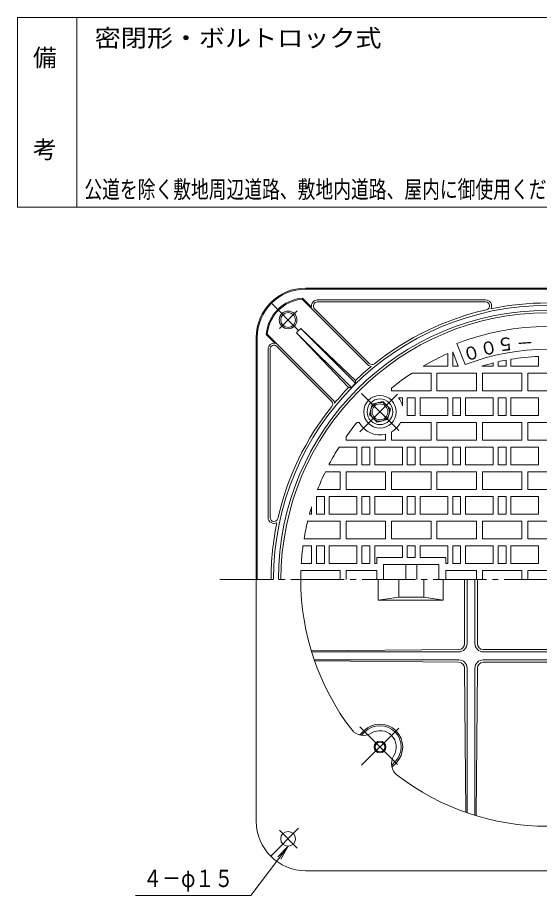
# Model space of a CAD drawing. Units: millimetres, scale not verified. Extents: x -589 to 461, y -801 to 845.
# Drawn here: x -589 to -60, y -44 to 845 of the extents above; entities that cross this region are included whole.
import ezdxf
from ezdxf.enums import TextEntityAlignment as Align

# ---------------------------------------------------------------- set-up
doc = ezdxf.new("R2010")
doc.units = ezdxf.units.MM
doc.header["$LTSCALE"] = 6
doc.linetypes.add('CHAIN2', pattern=[12, 9, -1, 1, -1])
for name, color, linetype, lineweight in [('B-1', 2, 'Continuous', 18), ('B-2', 3, 'Continuous', 18), ('B-5', 7, 'Continuous', 18), ('F-0_F-0ﾚｲﾔ', 7, 'Continuous', 18)]:
    doc.layers.add(name, color=color, linetype=linetype, lineweight=lineweight)
doc.layers.add('F-4_F-4ﾚｲﾔ', color=2, linetype='Continuous')
doc.styles.add('ＭＳ ゴシック', font='')
doc.styles.get('ＭＳ ゴシック').set_extended_font_data('MS Gothic')

msp = doc.modelspace()

# ---------------------------------------------------------------- linework, layer by layer
at = {"layer": 'B-1'}
for p, q in [((-297.205, 570.625), (192.794, 570.625)), ((-297.205, 569.625), (192.794, 569.625)), ((-300.315, 560.504), (-291.245, 551.435)), ((-300.694, 559.468), (-234.146, 492.921)), ((-285.365, 558.625), (-114.872, 558.625)), ((-285.365, 556.625), (-114.872, 556.625)), ((-288.193, 549.796), (-232.732, 494.335)), ((-306.288, 525.465), (-253.7, 470.048)), ((-306.288, 525.465), (-250.891, 470.068)), ((-246.628, 477.119), (-302.045, 529.707)), ((-302.045, 529.707), (-246.648, 474.31)), ((-347.205, 30.625), (-347.205, 520.625)), ((-346.205, 520.625), (-346.205, 275.625)), ((-337.084, 523.734), (-328.015, 514.665)), ((-336.049, 524.113), (-269.501, 457.565)), ((-335.206, 508.784), (-335.206, 338.291)), ((-333.206, 508.784), (-333.206, 338.291)), ((-326.377, 511.612), (-270.916, 456.151)), ((-246.649, 474.31), (-246.628, 477.119)), ((-250.891, 470.068), (-253.7, 470.048)), ((-297.205, -19.375), (192.794, -19.375))]:
    msp.add_line(p, q, dxfattribs=at)
at = {"layer": 'B-1', "linetype": 'CHAIN2'}
for p, q in [((-332.561, 555.98), (-304.276, 527.696)), ((-323.718, 529.612), (-305.618, 547.712)), ((-332.561, -4.73), (-304.276, 23.554)), ((-323.718, 21.638), (-305.618, 3.538))]:
    msp.add_line(p, q, dxfattribs=at)
at = {"layer": 'B-1'}
for centre, radius in [((-314.955, 538.375), 9), ((-314.955, 538.375), 7.5), ((-221.911, 105.919), 6), ((-221.911, 105.919), 5), ((-314.955, 12.875), 7.5)]:
    msp.add_circle(centre, radius, dxfattribs=at)
for centre, radius, start, end in [((-297.205, 520.625), 50, 90, 180), ((-297.205, 520.625), 49, 90, 180), ((-297.205, 520.625), 40, 94.45821, 175.54179), ((-297.205, 520.625), 39, 95.13161, 174.86839), ((-52.206, 275.625), 277.5, 0, 180), ((-285.365, 552.625), 6, 90, 191.44186), ((-285.365, 552.625), 4, 90, 225.00075), ((-114.872, 552.625), 6, 330.48416, 90), ((-114.872, 552.625), 4, 282.74748, 90), ((-52.206, 275.625), 280, 78.16119, 101.83881), ((-52.206, 275.625), 272.5, 0, 180), ((-52.206, 275.625), 280, 102.74747, 128.7334), ((-283.77, 507.19), 29, 129.06232, 140.93781), ((-329.206, 508.784), 6, 78.55759, 180), ((-329.206, 508.784), 4, 44.99925, 180), ((-52.206, 275.625), 280, 129.64206, 133.97681), ((-229.904, 497.163), 6, 225, 260.9966), ((-229.904, 497.163), 4, 225, 308.73354), ((-52.206, 275.625), 278, 134.3817, 135.6183), ((-52.206, 275.625), 280, 136.02319, 140.35796), ((-273.744, 453.323), 4, 321.26712, 44.99925), ((-273.744, 453.323), 6, 9.0027, 44.9995), ((-52.206, 275.625), 280, 141.26662, 167.25252), ((-329.206, 338.291), 6, 180, 299.51584), ((-329.206, 338.291), 4, 180, 347.25252), ((-52.206, 275.625), 280, 168.16119, 180), ((-52.206, 275.625), 250, 180, 217.49128), ((-238.665, 132.594), 15, 217.49128, 302.13249), ((-221.911, 105.919), 16.5, 327.86744, 122.13249), ((-195.236, 89.165), 15, 147.86744, 232.50865), ((-52.206, 275.625), 250, 232.50865, 270), ((-297.205, 30.625), 50, 180, 270)]:
    msp.add_arc(centre, radius, start, end, dxfattribs=at)
at = {"layer": 'B-2'}
for p, q in [((-143.948, 514.621), (-135.705, 493.149)), ((-153.205, 504.315), (-153.205, 491.626)), ((-148.205, 506.18), (-148.205, 491.626)), ((-148.205, 506.18), (-142.619, 491.626)), ((-89.205, 498.576), (-89.205, 491.626)), ((-61.205, 501.445), (-61.205, 491.626)), ((-178.076, 491.626), (-153.205, 491.626)), ((-148.205, 491.626), (-142.619, 491.626)), ((-118.685, 491.626), (-107.205, 491.626)), ((-107.205, 494.83), (-107.205, 491.626)), ((-102.205, 496.024), (-102.205, 491.626)), ((-102.205, 491.626), (-94.205, 491.626)), ((-94.205, 497.688), (-94.205, 491.626)), ((-89.205, 491.626), (-61.205, 491.626)), ((-189.386, 484.626), (-170.206, 484.626)), ((-170.206, 484.626), (-170.206, 466.626)), ((-164.206, 484.626), (-164.206, 466.626)), ((-118.206, 484.626), (-118.206, 466.626)), ((-72.205, 484.626), (-72.205, 466.626)), ((-72.205, 484.626), (-52.206, 484.626)), ((-210.206, 469.367), (-210.206, 466.626)), ((-210.206, 466.626), (-170.206, 466.626)), ((-164.206, 466.626), (-124.206, 466.626)), ((-118.206, 466.626), (-78.205, 466.626)), ((-72.205, 466.626), (-52.206, 466.626)), ((-199.205, 459.626), (-203.259, 459.626)), ((-199.205, 459.626), (-199.205, 451.388)), ((-194.205, 459.626), (-194.205, 441.625)), ((-194.205, 459.626), (-186.205, 459.626)), ((-186.205, 459.626), (-186.205, 441.625)), ((-181.205, 459.626), (-181.205, 441.625)), ((-181.205, 459.626), (-153.205, 459.626)), ((-153.205, 459.626), (-153.205, 441.625)), ((-148.205, 459.626), (-148.205, 441.625)), ((-148.205, 459.626), (-140.205, 459.626)), ((-140.205, 459.626), (-140.205, 441.625)), ((-135.205, 459.626), (-135.205, 441.625)), ((-135.205, 459.626), (-107.205, 459.626)), ((-107.205, 459.626), (-107.205, 441.625)), ((-102.205, 459.626), (-102.205, 441.625)), ((-102.205, 459.626), (-94.205, 459.626)), ((-94.205, 459.626), (-94.205, 441.625)), ((-89.205, 459.626), (-89.205, 441.625)), ((-89.205, 459.626), (-61.205, 459.626)), ((-61.205, 459.626), (-61.205, 441.625)), ((-194.205, 441.625), (-186.205, 441.625)), ((-181.205, 441.625), (-153.205, 441.625)), ((-148.205, 441.625), (-140.205, 441.625)), ((-135.205, 441.625), (-107.205, 441.625)), ((-102.205, 441.625), (-94.205, 441.625)), ((-89.205, 441.625), (-61.205, 441.625)), ((-245.127, 434.625), (-242.832, 434.625)), ((-200.991, 434.625), (-170.206, 434.625)), ((-170.206, 434.625), (-170.206, 416.625)), ((-164.206, 434.625), (-164.206, 416.625)), ((-118.206, 434.625), (-118.206, 416.625)), ((-72.205, 434.625), (-72.205, 416.625)), ((-72.205, 434.625), (-52.206, 434.625)), ((-256.206, 420.137), (-256.206, 416.625)), ((-216.206, 422.533), (-216.206, 416.625)), ((-210.206, 424.953), (-210.206, 416.625)), ((-263.259, 409.625), (-245.205, 409.625)), ((-256.206, 416.625), (-216.206, 416.625)), ((-245.205, 409.625), (-245.205, 391.625)), ((-240.205, 409.625), (-240.205, 391.625)), ((-240.205, 409.625), (-232.205, 409.625)), ((-232.205, 409.625), (-232.205, 391.625)), ((-227.205, 409.625), (-227.205, 391.625)), ((-227.205, 409.625), (-199.205, 409.625)), ((-210.206, 416.625), (-170.206, 416.625)), ((-199.205, 409.625), (-199.205, 391.625)), ((-194.205, 409.625), (-194.205, 391.625)), ((-194.205, 409.625), (-186.205, 409.625)), ((-186.205, 409.625), (-186.205, 391.625)), ((-181.205, 409.625), (-181.205, 391.625)), ((-181.205, 409.625), (-153.205, 409.625)), ((-164.206, 416.625), (-124.206, 416.625)), ((-153.205, 409.625), (-153.205, 391.625)), ((-148.205, 409.625), (-148.205, 391.625)), ((-148.205, 409.625), (-140.205, 409.625)), ((-140.205, 409.625), (-140.205, 391.625)), ((-135.205, 409.625), (-135.205, 391.625)), ((-135.205, 409.625), (-107.205, 409.625)), ((-118.206, 416.625), (-78.205, 416.625)), ((-107.205, 409.625), (-107.205, 391.625)), ((-102.205, 409.625), (-102.205, 391.625)), ((-102.205, 409.625), (-94.205, 409.625)), ((-94.205, 409.625), (-94.205, 391.625)), ((-89.205, 409.625), (-89.205, 391.625)), ((-89.205, 409.625), (-61.205, 409.625)), ((-72.205, 416.625), (-52.206, 416.625)), ((-61.205, 409.625), (-61.205, 391.625)), ((-273.205, 392.497), (-273.205, 391.625)), ((-273.205, 391.625), (-245.205, 391.625)), ((-240.205, 391.625), (-232.205, 391.625)), ((-227.205, 391.625), (-199.205, 391.625)), ((-194.205, 391.625), (-186.205, 391.625)), ((-181.205, 391.625), (-153.205, 391.625)), ((-148.205, 391.625), (-140.205, 391.625)), ((-135.205, 391.625), (-107.205, 391.625)), ((-102.205, 391.625), (-94.205, 391.625)), ((-89.205, 391.625), (-61.205, 391.625)), ((-277.192, 384.625), (-262.206, 384.625)), ((-262.206, 384.625), (-262.206, 366.625)), ((-256.206, 384.625), (-256.206, 366.625)), ((-210.206, 384.625), (-210.206, 366.625)), ((-164.206, 384.625), (-164.206, 366.625)), ((-118.206, 384.625), (-118.206, 366.625)), ((-72.205, 384.625), (-72.205, 366.625)), ((-72.205, 384.625), (-52.206, 384.625)), ((-285.055, 366.625), (-262.206, 366.625)), ((-256.206, 366.625), (-216.206, 366.625)), ((-210.206, 366.625), (-170.206, 366.625)), ((-164.206, 366.625), (-124.206, 366.625)), ((-118.206, 366.625), (-78.205, 366.625)), ((-72.205, 366.625), (-52.206, 366.625)), ((-286.205, 359.625), (-286.205, 341.625)), ((-286.205, 359.625), (-278.205, 359.625)), ((-278.205, 359.625), (-278.205, 341.625)), ((-273.205, 359.625), (-273.205, 341.625)), ((-273.205, 359.625), (-245.205, 359.625)), ((-245.205, 359.625), (-245.205, 341.625)), ((-240.205, 359.625), (-240.205, 341.625)), ((-240.205, 359.625), (-232.205, 359.625)), ((-232.205, 359.625), (-232.205, 341.625)), ((-227.205, 359.625), (-227.205, 341.625)), ((-227.205, 359.625), (-199.205, 359.625)), ((-199.205, 359.625), (-199.205, 341.625)), ((-194.205, 359.625), (-194.205, 341.625)), ((-194.205, 359.625), (-186.205, 359.625)), ((-186.205, 359.625), (-186.205, 341.625)), ((-181.205, 359.625), (-181.205, 341.625)), ((-181.205, 359.625), (-153.205, 359.625)), ((-153.205, 359.625), (-153.205, 341.625)), ((-148.205, 359.625), (-148.205, 341.625)), ((-148.205, 359.625), (-140.205, 359.625)), ((-140.205, 359.625), (-140.205, 341.625)), ((-135.205, 359.625), (-135.205, 341.625)), ((-135.205, 359.625), (-107.205, 359.625)), ((-107.205, 359.625), (-107.205, 341.625)), ((-102.205, 359.625), (-102.205, 341.625)), ((-102.205, 359.625), (-94.205, 359.625)), ((-94.205, 359.625), (-94.205, 341.625)), ((-89.205, 359.625), (-61.205, 359.625)), ((-89.205, 359.625), (-89.205, 341.625)), ((-61.205, 359.625), (-61.205, 341.625)), ((-291.205, 348.968), (-291.205, 341.625)), ((-293.336, 341.625), (-291.205, 341.625)), ((-286.205, 341.625), (-278.205, 341.625)), ((-273.205, 341.625), (-245.205, 341.625)), ((-240.205, 341.625), (-232.205, 341.625)), ((-227.205, 341.625), (-199.205, 341.625)), ((-194.205, 341.625), (-186.205, 341.625)), ((-181.205, 341.625), (-153.205, 341.625)), ((-148.205, 341.625), (-140.205, 341.625)), ((-135.205, 341.625), (-107.205, 341.625)), ((-102.205, 341.625), (-94.205, 341.625)), ((-61.205, 341.625), (-89.205, 341.625)), ((-256.206, 334.625), (-256.206, 316.625)), ((-210.206, 334.625), (-210.206, 316.625)), ((-164.206, 334.625), (-164.206, 316.625)), ((-164.206, 334.625), (-124.206, 334.625)), ((-124.206, 334.625), (-124.206, 316.625)), ((-118.206, 334.625), (-118.206, 316.625)), ((-72.205, 334.625), (-72.205, 316.625)), ((-72.205, 334.625), (-32.206, 334.625)), ((-298.821, 316.625), (-262.206, 316.625)), ((-256.206, 316.625), (-216.206, 316.625)), ((-210.206, 316.625), (-170.206, 316.625)), ((-164.206, 316.625), (-124.206, 316.625)), ((-118.206, 316.625), (-78.206, 316.625)), ((-72.205, 316.625), (-32.206, 316.625)), ((-299.883, 309.625), (-291.205, 309.625)), ((-291.205, 309.625), (-291.205, 291.625)), ((-286.205, 309.625), (-286.205, 291.625)), ((-286.205, 309.625), (-278.205, 309.625)), ((-278.205, 309.625), (-278.205, 291.625)), ((-273.205, 309.625), (-273.205, 291.625)), ((-273.205, 309.625), (-245.205, 309.625)), ((-245.205, 309.625), (-245.205, 291.625)), ((-240.205, 309.625), (-240.205, 291.625)), ((-240.205, 309.625), (-232.205, 309.625)), ((-232.205, 309.625), (-232.205, 291.625)), ((-227.205, 309.625), (-227.205, 291.625)), ((-227.205, 309.625), (-199.205, 309.625)), ((-199.205, 309.625), (-199.205, 297.625)), ((-194.205, 309.625), (-186.205, 309.625)), ((-194.205, 309.625), (-194.205, 297.625)), ((-186.205, 309.625), (-186.205, 297.625)), ((-181.205, 309.625), (-153.205, 309.625)), ((-181.205, 309.625), (-181.205, 297.625)), ((-153.205, 309.625), (-153.205, 291.625)), ((-148.205, 309.625), (-148.205, 291.625)), ((-148.205, 309.625), (-140.205, 309.625)), ((-140.205, 309.625), (-140.205, 291.625)), ((-135.205, 309.625), (-135.205, 291.625)), ((-135.205, 309.625), (-107.205, 309.625)), ((-107.205, 309.625), (-107.205, 291.625)), ((-102.205, 309.625), (-102.205, 291.625)), ((-102.205, 309.625), (-94.205, 309.625)), ((-94.205, 309.625), (-94.205, 291.625)), ((-89.205, 309.625), (-61.205, 309.625)), ((-89.205, 309.625), (-89.205, 291.625)), ((-61.205, 309.625), (-61.205, 291.625)), ((-225.205, 297.625), (-225.205, 291.625)), ((-225.205, 297.625), (-199.205, 297.625)), ((-194.205, 297.625), (-186.205, 297.625)), ((-181.205, 297.625), (-155.206, 297.625)), ((-302.043, 284.625), (-262.206, 284.625)), ((-301.693, 291.625), (-291.205, 291.625)), ((-286.205, 291.625), (-278.205, 291.625)), ((-273.205, 291.625), (-245.205, 291.625)), ((-262.206, 284.625), (-262.206, 275.625)), ((-256.206, 284.625), (-225.205, 284.625)), ((-256.206, 284.625), (-256.206, 275.625)), ((-232.205, 291.625), (-240.205, 291.625)), ((-225.205, 291.625), (-227.205, 291.625)), ((-225.205, 284.625), (-225.205, 275.625)), ((-218.206, 290.625), (-162.206, 290.625)), ((-218.206, 290.625), (-218.206, 275.625)), ((-195.706, 290.625), (-195.706, 275.625)), ((-184.706, 290.625), (-184.706, 275.625)), ((-162.206, 290.625), (-162.206, 275.625)), ((-155.205, 284.625), (-155.205, 275.625)), ((-155.205, 284.625), (-124.206, 284.625)), ((-148.205, 291.625), (-140.205, 291.625)), ((-135.205, 291.625), (-107.205, 291.625)), ((-124.206, 284.625), (-124.206, 275.625)), ((-118.206, 284.625), (-78.206, 284.625)), ((-118.206, 284.625), (-118.206, 275.625)), ((-102.205, 291.625), (-94.205, 291.625)), ((-61.205, 291.625), (-89.205, 291.625)), ((-78.206, 284.625), (-78.206, 275.625)), ((-72.205, 284.625), (-32.206, 284.625)), ((-72.205, 284.625), (-72.205, 275.625)), ((-223.74, 254.625), (-223.74, 275.625)), ((-202.802, 257.625), (-202.802, 275.625)), ((-177.609, 257.625), (-177.609, 275.625)), ((-157.968, 254.625), (-157.968, 275.625)), ((-136.141, 210.56), (-136.141, 275.625)), ((-133.706, 275.625), (-133.706, 210.56)), ((-125.706, 275.625), (-125.706, 210.56)), ((-123.27, 210.56), (-123.27, 275.625)), ((-202.802, 257.625), (-223.74, 254.625)), ((-157.968, 254.625), (-223.74, 254.625)), ((-177.609, 257.625), (-202.802, 257.625)), ((-177.609, 257.625), (-157.968, 254.625)), ((-142.141, 204.56), (-291.487, 203.207)), ((-117.27, 204.56), (-52.206, 204.56)), ((-142.141, 202.125), (-291.157, 202.125)), ((-52.206, 202.125), (-117.27, 202.125)), ((-142.141, 194.125), (-288.548, 194.125)), ((-288.171, 193.039), (-142.141, 191.69)), ((-52.206, 194.125), (-117.27, 194.125)), ((-117.27, 191.69), (-52.206, 191.69)), ((-136.141, 185.69), (-134.818, 39.669)), ((-133.706, 185.69), (-133.706, 39.282)), ((-125.706, 185.69), (-125.706, 36.674)), ((-124.65, 36.352), (-123.27, 185.69)), ((-238.175, 122.183), (-242.313, 118.045)), ((-237.114, 121.123), (-240.527, 117.71)), ((-206.708, 90.716), (-210.12, 87.304)), ((-205.647, 89.656), (-209.786, 85.517))]:
    msp.add_line(p, q, dxfattribs=at)
at = {"layer": 'B-2', "linetype": 'CHAIN2'}
for p, q in [((-242.263, 424.979), (-201.809, 465.432)), ((-240.452, 463.871), (-202.924, 426.344)), ((-384.068, 275.625), (254.766, 275.625)), ((-242.263, 126.271), (-201.809, 85.818)), ((-240.452, 87.378), (-202.924, 124.906))]:
    msp.add_line(p, q, dxfattribs=at)
at = {"layer": 'B-2'}
for points in [[(-164.206, 484.626), (-124.206, 484.626), (-124.206, 466.626)], [(-118.206, 484.626), (-78.205, 484.626), (-78.205, 466.626)], [(-164.206, 434.625), (-124.206, 434.625), (-124.206, 416.625)], [(-118.206, 434.625), (-78.205, 434.625), (-78.205, 416.625)], [(-256.206, 384.625), (-216.206, 384.625), (-216.206, 366.625)], [(-210.206, 384.625), (-170.206, 384.625), (-170.206, 366.625)], [(-164.206, 384.625), (-124.206, 384.625), (-124.206, 366.625)], [(-118.206, 384.625), (-78.205, 384.625), (-78.205, 366.625)], [(-295.144, 334.625), (-262.206, 334.625), (-262.206, 316.625)], [(-256.206, 334.625), (-216.206, 334.625), (-216.206, 316.625)], [(-210.206, 334.625), (-170.206, 334.625), (-170.206, 316.625)], [(-118.206, 334.625), (-78.206, 334.625), (-78.206, 316.625)], [(-155.205, 297.625), (-155.205, 291.625), (-153.205, 291.625)]]:
    msp.add_lwpolyline(points, dxfattribs=at)
msp.add_lwpolyline([(-224.751, 434.734), (-214.154, 437.573), (-211.315, 448.169), (-219.072, 455.926), (-229.668, 453.086), (-232.507, 442.491)], close=True, dxfattribs=at)
for radius in [16.5, 13, 9.5, 8]:
    msp.add_circle((-221.911, 445.33), radius, dxfattribs=at)
for centre, radius, start, end in [((-52.206, 275.625), 270, 0, 180), ((-52.206, 275.625), 256, 69, 111), ((-52.206, 275.625), 233, 68.99998, 111), ((-52.206, 275.625), 250, 113.82841, 120.23076), ((-52.206, 275.625), 226, 92.28229, 99.42268), ((-52.206, 275.625), 226, 104.08507, 107.10695), ((-52.206, 275.625), 226, 100.71013, 102.78178), ((-52.206, 275.625), 250, 123.27943, 129.19788), ((-221.911, 445.33), 23.5, 14.93736, 37.46756), ((-52.206, 275.625), 250, 140.50557, 144.68645), ((-221.911, 445.33), 23.5, 207.09861, 284.0509), ((-221.911, 445.33), 23.5, 299.87459, 332.90131), ((-52.206, 275.625), 250, 147.58806, 152.12849), ((-52.206, 275.625), 250, 154.15092, 158.65382), ((-52.206, 275.625), 250, 162.93997, 164.69237), ((-52.206, 275.625), 250, 166.34935, 170.56081), ((-52.206, 275.625), 250, 172.18352, 176.33054), ((-52.206, 275.625), 250, 177.9369, 180), ((-142.141, 210.56), 6, 270, 0), ((-142.141, 210.56), 8.435, 270, 0), ((-117.27, 210.56), 8.435, 180, 270), ((-117.27, 210.56), 6, 180, 270), ((-142.141, 185.69), 8.435, 0, 90), ((-142.141, 185.69), 6, 0, 90), ((-117.27, 185.69), 8.435, 90, 180), ((-117.27, 185.69), 6, 90, 180), ((-221.911, 105.92), 23, 315, 135), ((-221.911, 105.92), 21.5, 315, 135)]:
    msp.add_arc(centre, radius, start, end, dxfattribs=at)
at = {"layer": 'B-5'}
for p, q in [((-314.955, 5.375), (-352.873, -44.461)), ((-314.955, 5.375), (-325.471, -5.322)), ((-314.955, 5.375), (-322.344, -7.679)), ((-352.873, -44.461), (-469.482, -44.461))]:
    msp.add_line(p, q, dxfattribs=at)
at = {"layer": 'F-0_F-0ﾚｲﾔ'}
for p, q in [((461.027, 844.622), (-588.973, 844.622)), ((-588.973, 652.621), (-588.973, 844.622)), ((-528.973, 652.621), (-528.973, 844.622)), ((461.027, 652.621), (-588.973, 652.621))]:
    msp.add_line(p, q, dxfattribs=at)

# ---------------------------------------------------------------- texts
at = {"layer": 'B-2', "color": 7, "style": 'ＭＳ ゴシック'}
for s, rotation, p in [('０', 192.001, (-105.255, 522.166)), ('５', 188, (-87.372, 525.595)), ('－', 184.001, (-66.771, 526.401)), ('０', 196, (-123.577, 517.493))]:
    msp.add_text(s, height=13.2, rotation=rotation, dxfattribs=at).set_placement(p, align=Align.BOTTOM_LEFT)
at = {"layer": 'B-5', "color": 6, "style": 'ＭＳ ゴシック', "width": 0.8}
msp.add_text('４－φ１５', height=17.6, dxfattribs=at).set_placement((-461.777, -41.256), align=Align.BOTTOM_LEFT)
at = {"layer": 'F-4_F-4ﾚｲﾔ', "style": 'ＭＳ ゴシック', "width": 1.1}
msp.add_text('密閉形・ボルトロック式', height=17.6, dxfattribs=at).set_placement((-510.855, 809.827), align=Align.BOTTOM_LEFT)
at = {"layer": 'F-4_F-4ﾚｲﾔ', "style": 'ＭＳ ゴシック'}
for s, p in [('備', (-573.419, 789.997)), ('考', (-573.419, 696.851))]:
    msp.add_text(s, height=17.6, dxfattribs=at).set_placement(p, align=Align.BOTTOM_LEFT)
at = {"layer": 'F-4_F-4ﾚｲﾔ', "color": 4, "style": 'ＭＳ ゴシック', "width": 0.75}
msp.add_text('公道を除く敷地周辺道路、敷地内道路、屋内に御使用ください。', height=17.6, dxfattribs=at).set_placement((-521.334, 656.532), align=Align.BOTTOM_LEFT)

doc.saveas('drawing.dxf')
